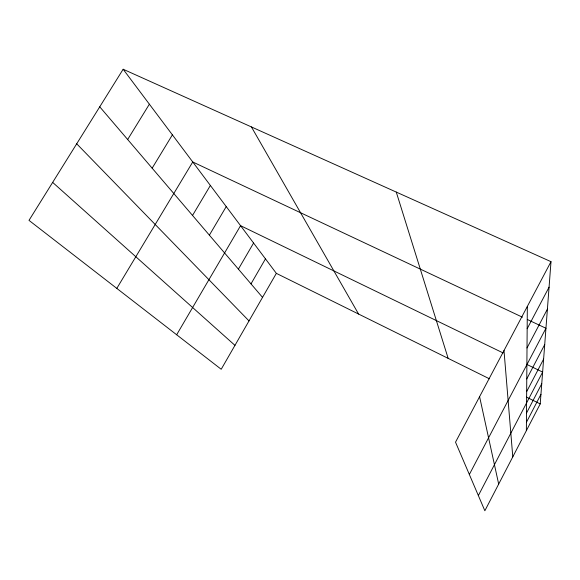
<?xml version="1.0" encoding="UTF-8"?>
<svg xmlns="http://www.w3.org/2000/svg" width="580" height="580" viewBox="0 0 580 580"><rect width="100%" height="100%" fill="white"/><g stroke="black" fill="none" stroke-linecap="round" stroke-linejoin="round"><path stroke-width="0.87" d="M526.365 430.657L527.336 306.414M551 261.674L455.525 442.17L484.858 510.755L540.219 403.919L551 261.674L123.149 69.245L29 220.371L221.205 369.271L276.348 273.354L123.149 69.245M526.502 413.105L541.749 383.764M526.43 422.305L540.944 394.327M526.669 391.609L543.612 359.114M478.362 495.559L542.634 372.092L526.51 364.276M469.35 474.498L545.954 328.265L527.307 319.486M526.77 378.943L544.714 344.6M527.01 347.964L547.404 309.14M527.162 328.744L549.064 287.173M250.995 283.881L265.466 258.854M238.394 269.135L253.583 243.027M176.661 334.762L240.562 225.678L503.128 352.945M209.373 235.154L226.236 206.582M192.531 215.448L210.381 185.462M116.805 288.398L192.749 161.972L522.442 317.195M152.156 168.178L172.391 134.85M127.665 139.512L149.379 104.19M276.348 273.354L489.476 378.812M526.531 397.148L540.219 403.919M52.657 182.395L234.951 345.361M76.705 143.797L249.008 320.914M99.738 106.814L262.537 297.388M251.43 126.94L358.585 314.048M396.271 192.082L448.159 358.368M479.587 396.684L498.677 484.09M503.998 350.53L512.785 456.859"/></g></svg>
